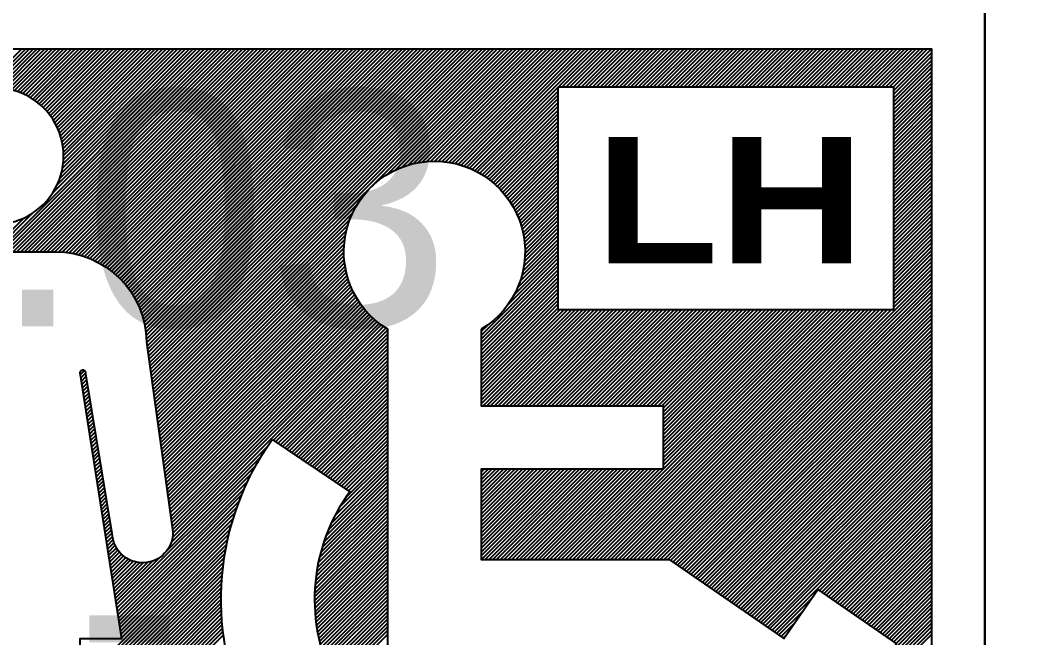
# Model space of a CAD drawing. Extents: x 15525 to 50715, y -3252 to 56414.
# Drawn here: x 31332 to 32632, y 8272 to 9069 of the extents above; entities that cross this region are included whole.
import ezdxf

# ---------------------------------------------------------------- set-up
doc = ezdxf.new("R2010")
doc.units = 0
doc.header["$MEASUREMENT"] = 0
doc.set_wipeout_variables(frame=1)
for name, color, linetype in [('A-Door', 252, 'CONTINUOUS'), ('A-Wall__Brick', 7, 'CONTINUOUS'), ('RM$', 7, 'CONTINUOUS'), ('RM$TXT', 4, 'CONTINUOUS')]:
    doc.layers.add(name, color=color, linetype=linetype)
doc.layers.add('A-Symbol-Toilet', color=7, linetype='CONTINUOUS', true_color=0x144fff)
doc.styles.add('Arial', font='arial.ttf')
doc.styles.add('MtXpl_Arial_Black', font='')
doc.styles.get('MtXpl_Arial_Black').set_extended_font_data('Arial Black')

# ---------------------------------------------------------------- blocks, each defined once
blk = doc.blocks.new('AB_T-Unisex-Acc_LH')
blk.add_wipeout([(0, 2380.6), (2981.7, 2380.6), (2981.7, 0), (0, 0)]).dxf.layer = 'A-Symbol-Toilet'
at = {"layer": 'A-Symbol-Toilet', "linetype": 'Continuous'}
for p, q in [((1218.7, 2307.7), (1291.6, 2380.6)), ((1225.2, 2307.1), (1298.7, 2380.6)), ((1233.1, 2307.9), (1305.8, 2380.6)), ((1240.5, 2308.2), (1312.9, 2380.6)), ((1246.8, 2003.4), (1624, 2380.6)), ((1247.5, 2308.1), (1319.9, 2380.6)), ((1253.9, 2003.4), (1631.1, 2380.6)), ((1254.1, 2307.7), (1327, 2380.6)), ((1260.4, 2306.9), (1334.1, 2380.6)), ((1261, 2003.4), (1638.1, 2380.6)), ((1266.5, 2305.9), (1341.1, 2380.6)), ((1268.1, 2003.4), (1645.2, 2380.6)), ((1272.3, 2304.6), (1348.2, 2380.6)), ((1275.1, 2003.4), (1652.3, 2380.6)), ((1277.8, 2303.1), (1355.3, 2380.6)), ((1282.2, 2003.4), (1659.3, 2380.6)), ((1283.2, 2301.4), (1362.4, 2380.6)), ((1288.4, 2299.6), (1369.4, 2380.6)), ((1289.3, 2003.4), (1666.4, 2380.6)), ((1293.4, 2297.5), (1376.5, 2380.6)), ((1296.3, 2003.4), (1673.5, 2380.6)), ((1298.2, 2295.2), (1383.6, 2380.6)), ((1302.9, 2292.8), (1390.6, 2380.6)), ((1303.4, 2003.4), (1680.6, 2380.6)), ((1307.4, 2290.2), (1397.7, 2380.6)), ((1310.5, 2003.4), (1687.6, 2380.6)), ((1311.7, 2287.5), (1404.8, 2380.6)), ((1315.9, 2284.6), (1411.9, 2380.6)), ((1317.6, 2003.4), (1694.7, 2380.6)), ((1320, 2281.6), (1418.9, 2380.6)), ((1323.9, 2278.5), (1426, 2380.6)), ((1324.6, 2003.4), (1701.8, 2380.6)), ((1327.6, 2275.2), (1433.1, 2380.6)), ((1331.3, 2271.7), (1440.1, 2380.6)), ((1331.7, 2003.4), (1708.8, 2380.6)), ((1334.8, 2268.1), (1447.2, 2380.6)), ((1338.1, 2264.4), (1454.3, 2380.6)), ((1338.8, 2003.4), (1715.9, 2380.6)), ((1341.3, 2260.6), (1461.4, 2380.6)), ((1344.4, 2256.6), (1468.4, 2380.6)), ((1345.8, 2003.4), (1723, 2380.6)), ((1347.3, 2252.4), (1475.5, 2380.6)), ((1348, 2111.7), (1616.9, 2380.6)), ((1350.1, 2248.1), (1482.6, 2380.6)), ((1352.7, 2243.7), (1489.6, 2380.6)), ((1352.9, 2003.4), (1730.1, 2380.6)), ((1355.2, 2239.1), (1496.7, 2380.6)), ((1357, 2127.8), (1609.8, 2380.6)), ((1357.5, 2234.3), (1503.8, 2380.6)), ((1359.6, 2229.4), (1510.8, 2380.6)), ((1359.9, 2003.3), (1737.1, 2380.6)), ((1361.6, 2224.2), (1517.9, 2380.6)), ((1361.9, 2139.7), (1602.8, 2380.6)), ((1363.3, 2218.9), (1525, 2380.6)), ((1364.9, 2213.4), (1532.1, 2380.6)), ((1365, 2149.9), (1595.7, 2380.6)), ((1366.3, 2207.7), (1539.1, 2380.6)), ((1366.6, 2003), (1744.2, 2380.6)), ((1367, 2158.9), (1588.6, 2380.6)), ((1367.4, 2201.8), (1546.2, 2380.6)), ((1368.2, 2195.5), (1553.3, 2380.6)), ((1368.2, 2167.2), (1581.6, 2380.6)), ((1368.8, 2189), (1560.3, 2380.6)), ((1368.8, 2174.9), (1574.5, 2380.6)), ((1369, 2182.2), (1567.4, 2380.6)), ((1373, 2002.4), (1751.3, 2380.6)), ((1379.3, 2001.5), (1758.3, 2380.6)), ((1385.3, 2000.5), (1765.4, 2380.6)), ((1391.2, 1999.3), (1772.5, 2380.6)), ((1396.9, 1997.9), (1779.6, 2380.6)), ((1402.4, 1996.4), (1786.6, 2380.6)), ((1407.7, 1994.6), (1793.7, 2380.6)), ((1413, 1992.8), (1800.8, 2380.6)), ((1418.1, 1990.8), (1807.8, 2380.6)), ((1423, 1988.7), (1814.9, 2380.6)), ((1427.8, 1986.4), (1822, 2380.6)), ((1432.5, 1984.1), (1829, 2380.6)), ((1437.1, 1981.6), (1836.1, 2380.6)), ((1441.6, 1979), (1843.2, 2380.6)), ((1445.9, 1976.2), (1850.3, 2380.6)), ((1450.1, 1973.4), (1857.3, 2380.6)), ((1454.3, 1970.5), (1864.4, 2380.6)), ((1458.3, 1967.4), (1871.5, 2380.6)), ((1462.2, 1964.2), (1878.5, 2380.6)), ((1466, 1961), (1885.6, 2380.6)), ((1469.7, 1957.6), (1892.7, 2380.6)), ((1473.3, 1954.1), (1899.8, 2380.6)), ((1476.8, 1950.5), (1906.8, 2380.6)), ((1480.2, 1946.9), (1913.9, 2380.6)), ((1483.4, 1943.1), (1921, 2380.6)), ((1486.6, 1939.2), (1928, 2380.6)), ((1489.7, 1935.2), (1935.1, 2380.6)), ((1492.6, 1931.1), (1942.2, 2380.6)), ((1495.5, 1926.8), (1949.3, 2380.6)), ((1498.2, 1922.5), (1956.3, 2380.6)), ((1500.9, 1918.1), (1963.4, 2380.6)), ((1503.4, 1913.5), (1970.5, 2380.6)), ((1505.8, 1908.8), (1977.5, 2380.6)), ((1508, 1904), (1984.6, 2380.6)), ((1510.2, 1899.1), (1991.7, 2380.6)), ((1512.2, 1894), (1998.8, 2380.6)), ((1514, 1888.8), (2005.8, 2380.6)), ((1515.8, 1883.4), (2012.9, 2380.6)), ((1517.3, 1877.9), (2020, 2380.6)), ((1518.7, 1872.3), (2027, 2380.6)), ((1520, 1866.4), (2034.1, 2380.6)), ((1521, 1860.4), (2041.2, 2380.6)), ((1521.9, 1854.2), (2048.3, 2380.6)), ((1522.5, 1847.8), (2055.3, 2380.6)), ((1522.9, 1841.1), (2062.4, 2380.6)), ((1523.2, 1834.3), (2069.5, 2380.6)), ((1524.1, 1828.1), (2076.5, 2380.6)), ((1524.9, 1821.9), (2083.6, 2380.6)), ((1525.8, 1815.7), (2090.7, 2380.6)), ((1526.7, 1809.5), (2097.7, 2380.6)), ((1527.5, 1803.3), (2104.8, 2380.6)), ((1528.4, 1797.1), (2111.9, 2380.6)), ((1529.3, 1790.9), (2119, 2380.6)), ((1530.1, 1784.7), (2126, 2380.6)), ((1531, 1778.5), (2133.1, 2380.6)), ((1531.9, 1772.3), (2140.2, 2380.6)), ((1532.7, 1766.1), (2147.2, 2380.6)), ((1533.6, 1759.9), (2154.3, 2380.6)), ((1534.4, 1753.6), (2161.4, 2380.6)), ((1535.3, 1747.4), (2168.5, 2380.6)), ((1536.2, 1741.2), (2175.5, 2380.6)), ((1537, 1735), (2182.6, 2380.6)), ((1537.9, 1728.8), (2189.7, 2380.6)), ((1538.8, 1722.6), (2196.7, 2380.6)), ((1970.5, 2147.3), (2203.8, 2380.6)), ((1985.9, 2155.6), (2210.9, 2380.6)), ((1998.3, 2160.9), (2218, 2380.6)), ((2009, 2164.6), (2225, 2380.6)), ((2018.8, 2167.2), (2232.1, 2380.6)), ((2027.7, 2169.2), (2239.2, 2380.6)), ((2036.1, 2170.5), (2246.2, 2380.6)), ((2044.1, 2171.3), (2253.3, 2380.6)), ((2051.6, 2171.8), (2260.4, 2380.6)), ((2058.8, 2171.9), (2267.5, 2380.6)), ((2065.7, 2171.8), (2274.5, 2380.6)), ((2072.3, 2171.3), (2281.6, 2380.6)), ((2078.7, 2170.7), (2288.7, 2380.6)), ((2084.9, 2169.8), (2295.7, 2380.6)), ((2090.9, 2168.7), (2302.8, 2380.6)), ((2096.7, 2167.5), (2309.9, 2380.6)), ((2102.4, 2166), (2317, 2380.6)), ((2107.9, 2164.4), (2324, 2380.6)), ((2113.2, 2162.7), (2331.1, 2380.6)), ((2118.4, 2160.8), (2338.2, 2380.6)), ((2123.4, 2158.8), (2345.2, 2380.6)), ((2128.3, 2156.6), (2352.3, 2380.6)), ((2288.7, 2309.9), (2359.4, 2380.6)), ((2295.7, 2309.9), (2366.4, 2380.6)), ((2302.8, 2309.9), (2373.5, 2380.6)), ((2309.9, 2309.9), (2380.6, 2380.6)), ((2317, 2309.9), (2387.7, 2380.6)), ((2324, 2309.9), (2394.7, 2380.6)), ((2331.1, 2309.9), (2401.8, 2380.6)), ((2338.2, 2309.9), (2408.9, 2380.6)), ((2345.2, 2309.9), (2415.9, 2380.6)), ((2352.3, 2309.9), (2423, 2380.6)), ((2359.4, 2309.9), (2430.1, 2380.6)), ((2366.5, 2309.9), (2437.2, 2380.6)), ((2373.5, 2309.9), (2444.2, 2380.6)), ((2380.6, 2309.9), (2451.3, 2380.6)), ((2387.7, 2309.9), (2458.4, 2380.6)), ((2394.7, 2309.9), (2465.4, 2380.6)), ((2401.8, 2309.9), (2472.5, 2380.6)), ((2408.9, 2309.9), (2479.6, 2380.6)), ((2416, 2309.9), (2486.7, 2380.6)), ((2423, 2309.9), (2493.7, 2380.6)), ((2430.1, 2309.9), (2500.8, 2380.6)), ((2437.2, 2309.9), (2507.9, 2380.6)), ((2444.2, 2309.9), (2514.9, 2380.6)), ((2451.3, 2309.9), (2522, 2380.6)), ((2458.4, 2309.9), (2529.1, 2380.6)), ((2465.4, 2309.9), (2536.2, 2380.6)), ((2472.5, 2309.9), (2543.2, 2380.6)), ((2479.6, 2309.9), (2550.3, 2380.6)), ((2486.7, 2309.9), (2557.4, 2380.6)), ((2493.7, 2309.9), (2564.4, 2380.6)), ((2500.8, 2309.9), (2571.5, 2380.6)), ((2507.9, 2309.9), (2578.6, 2380.6)), ((2514.9, 2309.9), (2585.7, 2380.6)), ((2522, 2309.9), (2592.7, 2380.6)), ((2529.1, 2309.9), (2599.8, 2380.6)), ((2536.2, 2309.9), (2606.9, 2380.6)), ((2543.2, 2309.9), (2613.9, 2380.6)), ((2550.3, 2309.9), (2621, 2380.6)), ((2557.4, 2309.9), (2628.1, 2380.6)), ((2564.4, 2309.9), (2635.1, 2380.6)), ((2571.5, 2309.9), (2642.2, 2380.6)), ((2578.6, 2309.9), (2649.3, 2380.6)), ((2585.7, 2309.9), (2656.4, 2380.6)), ((2592.7, 2309.9), (2663.4, 2380.6)), ((2599.8, 2309.9), (2670.5, 2380.6)), ((2606.9, 2309.9), (2677.6, 2380.6)), ((2613.9, 2309.9), (2684.6, 2380.6)), ((2621, 2309.9), (2691.7, 2380.6)), ((2628.1, 2309.9), (2698.8, 2380.6)), ((2635.2, 2309.9), (2705.9, 2380.6)), ((2642.2, 2309.9), (2712.9, 2380.6)), ((2649.3, 2309.9), (2720, 2380.6)), ((2656.4, 2309.9), (2727.1, 2380.6)), ((2663.4, 2309.9), (2734.1, 2380.6)), ((2670.5, 2309.9), (2741.2, 2380.6)), ((2677.6, 2309.9), (2748.3, 2380.6)), ((2684.7, 2309.9), (2755.4, 2380.6)), ((2691.7, 2309.9), (2762.4, 2380.6)), ((2698.8, 2309.9), (2769.5, 2380.6)), ((2705.9, 2309.9), (2776.6, 2380.6)), ((2712.9, 2309.9), (2783.6, 2380.6)), ((2720, 2309.9), (2790.7, 2380.6)), ((2727.1, 2309.9), (2797.8, 2380.6)), ((2734.1, 2309.9), (2804.9, 2380.6)), ((2741.2, 2309.9), (2811.9, 2380.6)), ((2748.3, 2309.9), (2819, 2380.6)), ((2755.4, 2309.9), (2826.1, 2380.6)), ((2762.4, 2309.9), (2833.1, 2380.6)), ((2769.5, 2309.9), (2840.2, 2380.6)), ((2776.6, 2309.9), (2847.3, 2380.6)), ((2783.6, 2309.9), (2854.4, 2380.6)), ((2790.7, 2309.9), (2861.4, 2380.6)), ((2797.8, 2309.9), (2868.5, 2380.6)), ((2804.9, 2309.9), (2875.6, 2380.6)), ((2811.9, 2309.9), (2882.6, 2380.6)), ((2819, 2309.9), (2889.7, 2380.6)), ((2826.1, 2309.9), (2896.8, 2380.6)), ((2833.1, 2309.9), (2903.9, 2380.6)), ((2840.2, 2309.9), (2910.9, 2380.6)), ((2847.3, 2309.9), (2918, 2380.6)), ((2854.4, 2309.9), (2925.1, 2380.6)), ((2861.4, 2309.9), (2932.1, 2380.6)), ((2868.5, 2309.9), (2939.2, 2380.6)), ((2875.6, 2309.9), (2946.3, 2380.6)), ((2882.6, 2309.9), (2953.3, 2380.6)), ((2889.7, 2309.9), (2960.4, 2380.6)), ((2896.8, 2309.9), (2967.5, 2380.6)), ((2903.9, 2309.9), (2974.6, 2380.6)), ((2910.9, 2309.9), (2981.6, 2380.6)), ((2911, 2302.8), (2981.7, 2373.5)), ((2911, 2295.8), (2981.7, 2366.5)), ((2911, 2288.7), (2981.7, 2359.4)), ((2911, 2281.6), (2981.7, 2352.3)), ((2911, 2274.6), (2981.7, 2345.3)), ((2911, 2267.5), (2981.7, 2338.2)), ((2911, 2260.4), (2981.7, 2331.1)), ((2911, 2253.3), (2981.7, 2324.1)), ((2133.1, 2154.3), (2288.3, 2309.5)), ((2911, 2246.3), (2981.7, 2317)), ((2911, 2239.2), (2981.7, 2309.9)), ((2137.8, 2151.9), (2288.3, 2302.4)), ((2142.3, 2149.4), (2288.3, 2295.3)), ((2146.8, 2146.8), (2288.3, 2288.3)), ((2911, 2232.1), (2981.7, 2302.8)), ((2911, 2225.1), (2981.7, 2295.8)), ((2911, 2218), (2981.7, 2288.7)), ((2151.1, 2144), (2288.3, 2281.2)), ((2155.3, 2141.1), (2288.3, 2274.1)), ((2159.4, 2138.1), (2288.3, 2267.1)), ((2911, 2210.9), (2981.7, 2281.6)), ((2911, 2203.8), (2981.7, 2274.6)), ((2911, 2196.8), (2981.7, 2267.5)), ((2163.3, 2135.1), (2288.3, 2260)), ((2167.2, 2131.9), (2288.3, 2252.9)), ((2911, 2189.7), (2981.7, 2260.4)), ((2911, 2182.6), (2981.7, 2253.3)), ((2171, 2128.6), (2288.3, 2245.8)), ((2174.6, 2125.1), (2288.3, 2238.8)), ((2178.2, 2121.6), (2288.3, 2231.7)), ((2911, 2175.6), (2981.7, 2246.3)), ((2911, 2168.5), (2981.7, 2239.2)), ((2911, 2161.4), (2981.7, 2232.1)), ((2181.7, 2118), (2288.3, 2224.6)), ((2185, 2114.3), (2288.3, 2217.6)), ((2188.2, 2110.5), (2288.3, 2210.5)), ((2911, 2154.4), (2981.7, 2225.1)), ((2911, 2147.3), (2981.7, 2218)), ((2911, 2140.2), (2981.7, 2210.9)), ((2191.4, 2106.5), (2288.3, 2203.4)), ((2194.4, 2102.5), (2288.3, 2196.3)), ((2911, 2133.1), (2981.7, 2203.8)), ((2911, 2126.1), (2981.7, 2196.8)), ((2197.3, 2098.3), (2288.3, 2189.3)), ((2200.1, 2094.1), (2288.3, 2182.2)), ((2202.8, 2089.7), (2288.3, 2175.1)), ((2911, 2119), (2981.7, 2189.7)), ((2911, 2111.9), (2981.7, 2182.6)), ((2911, 2104.9), (2981.7, 2175.6)), ((2205.4, 2085.2), (2288.3, 2168.1)), ((2207.9, 2080.6), (2288.3, 2161)), ((2210.2, 2075.9), (2288.3, 2153.9)), ((2911, 2097.8), (2981.7, 2168.5)), ((2911, 2090.7), (2981.7, 2161.4)), ((2911, 2083.6), (2981.7, 2154.3)), ((2212.4, 2071), (2288.3, 2146.8)), ((2214.5, 2066), (2288.3, 2139.8)), ((2911, 2076.6), (2981.7, 2147.3)), ((2911, 2069.5), (2981.7, 2140.2)), ((2216.5, 2060.9), (2288.3, 2132.7)), ((2218.3, 2055.6), (2288.3, 2125.6)), ((2219.9, 2050.2), (2288.3, 2118.6)), ((2911, 2062.4), (2981.7, 2133.1)), ((2911, 2055.4), (2981.7, 2126.1)), ((2911, 2048.3), (2981.7, 2119)), ((2221.4, 2044.7), (2288.3, 2111.5)), ((2222.8, 2038.9), (2288.3, 2104.4)), ((2223.9, 2033), (2288.3, 2097.3)), ((2911, 2041.2), (2981.7, 2111.9)), ((2911, 2034.1), (2981.7, 2104.8)), ((2911, 2027.1), (2981.7, 2097.8)), ((1539.6, 1716.4), (1914.5, 2091.3)), ((2224.9, 2026.9), (2288.3, 2090.3)), ((2225.7, 2020.6), (2288.3, 2083.2)), ((2911, 2020), (2981.7, 2090.7)), ((2911, 2012.9), (2981.7, 2083.6)), ((1232.7, 2003.4), (1296, 2066.8)), ((1239.8, 2003.4), (1312.1, 2075.8)), ((1540.5, 1710.2), (1906.2, 2075.9)), ((1541.4, 1704), (1900.9, 2063.5)), ((2226.2, 2014.1), (2288.3, 2076.1)), ((2226.5, 2007.3), (2288.3, 2069.1)), ((2226.5, 2000.2), (2288.3, 2062)), ((2911, 2005.9), (2981.7, 2076.6)), ((2911, 1998.8), (2981.7, 2069.5)), ((2911, 1991.7), (2981.7, 2062.4)), ((1542.2, 1697.8), (1897.2, 2052.8)), ((1543.1, 1691.6), (1894.5, 2043)), ((2225.5, 1985.1), (2288.3, 2047.9)), ((2226.2, 1992.8), (2288.3, 2054.9)), ((2911, 1984.6), (2981.7, 2055.4)), ((2911, 1977.6), (2981.7, 2048.3)), ((2911, 1970.5), (2981.7, 2041.2)), ((1543.9, 1685.4), (1892.6, 2034.1)), ((1544.8, 1679.2), (1891.3, 2025.7)), ((2220.5, 1958.8), (2288.3, 2026.6)), ((2222.8, 1968.2), (2288.3, 2033.7)), ((2224.4, 1976.9), (2288.3, 2040.8)), ((2911, 1963.4), (2981.7, 2034.1)), ((2911, 1956.4), (2981.7, 2027.1)), ((1545.7, 1672.9), (1890.4, 2017.7)), ((1546.5, 1666.7), (1890, 2010.2)), ((2206.1, 1923.3), (2288.3, 2005.4)), ((2212.8, 1937), (2288.3, 2012.5)), ((2217.3, 1948.6), (2288.3, 2019.6)), ((2911, 1949.3), (2981.7, 2020)), ((2911, 1942.2), (2981.7, 2012.9)), ((2911, 1935.1), (2981.7, 2005.9)), ((1547.4, 1660.5), (1889.9, 2003)), ((1548.3, 1654.3), (1890, 1996.1)), ((1549.1, 1648.1), (1890.4, 1989.4)), ((2145, 1848), (2288.3, 1991.3)), ((2193.9, 1904), (2288.3, 1998.4)), ((2911, 1928.1), (2981.7, 1998.8)), ((2911, 1921), (2981.7, 1991.7)), ((1550, 1641.9), (1891.1, 1983)), ((1550.9, 1635.7), (1892, 1976.8)), ((1551.7, 1629.5), (1893.1, 1970.8)), ((2145, 1841), (2288.3, 1984.2)), ((2145, 1833.9), (2288.3, 1977.1)), ((2145, 1826.8), (2288.3, 1970.1)), ((2911, 1913.9), (2981.7, 1984.6)), ((2911, 1906.9), (2981.7, 1977.6)), ((2911, 1899.8), (2981.7, 1970.5)), ((1552.6, 1623.3), (1894.3, 1965)), ((1553.4, 1617.1), (1895.8, 1959.4)), ((1554.3, 1610.9), (1897.3, 1953.9)), ((1555.2, 1604.7), (1899.1, 1948.6)), ((2145, 1819.8), (2288.3, 1963)), ((2145, 1812.7), (2288.3, 1955.9)), ((2145, 1805.6), (2288.3, 1948.9)), ((2449.5, 1431.3), (2981.7, 1963.4)), ((2456.6, 1431.3), (2981.7, 1956.4)), ((2463.6, 1431.3), (2981.7, 1949.3)), ((1556, 1598.5), (1901, 1943.4)), ((1556.9, 1592.2), (1903, 1938.4)), ((1557.8, 1586), (1905.2, 1933.4)), ((1558.6, 1579.8), (1907.4, 1928.7)), ((2145, 1798.6), (2288.3, 1941.8)), ((2145, 1791.5), (2288.3, 1934.7)), ((2470.7, 1431.3), (2981.7, 1942.2)), ((2477.8, 1431.3), (2981.7, 1935.1)), ((1559.5, 1573.6), (1909.9, 1924)), ((1560.3, 1567.4), (1912.4, 1919.5)), ((1561.2, 1561.2), (1915, 1915)), ((1562.1, 1555), (1917.8, 1910.7)), ((2145, 1784.4), (2288.3, 1927.6)), ((2145, 1777.3), (2288.3, 1920.6)), ((2145, 1770.3), (2288.3, 1913.5)), ((2484.8, 1431.3), (2981.7, 1928.1)), ((2491.9, 1431.3), (2981.7, 1921)), ((2496.9, 1429.2), (2981.7, 1913.9)), ((1562.9, 1548.8), (1920.7, 1906.5)), ((1563.8, 1542.6), (1923.6, 1902.4)), ((1564.7, 1536.4), (1926.7, 1898.4)), ((1565.5, 1530.2), (1929.9, 1894.6)), ((2145, 1763.2), (2288.3, 1906.4)), ((2145, 1756.1), (2288.3, 1899.4)), ((2145, 1749.1), (2291.3, 1895.3)), ((2145, 1742), (2298.3, 1895.3)), ((2145, 1734.9), (2305.4, 1895.3)), ((2145, 1727.8), (2312.5, 1895.3)), ((2145, 1720.8), (2319.6, 1895.3)), ((2148.5, 1717.2), (2326.6, 1895.3)), ((2155.6, 1717.2), (2333.7, 1895.3)), ((2162.6, 1717.2), (2340.8, 1895.3)), ((2169.7, 1717.2), (2347.8, 1895.3)), ((2176.8, 1717.2), (2354.9, 1895.3)), ((2183.9, 1717.2), (2362, 1895.3)), ((2190.9, 1717.2), (2369.1, 1895.3)), ((2198, 1717.2), (2376.1, 1895.3)), ((2205.1, 1717.2), (2383.2, 1895.3)), ((2212.1, 1717.2), (2390.3, 1895.3)), ((2219.2, 1717.2), (2397.3, 1895.3)), ((2226.3, 1717.2), (2404.4, 1895.3)), ((2233.4, 1717.2), (2411.5, 1895.3)), ((2240.4, 1717.2), (2418.5, 1895.3)), ((2247.5, 1717.2), (2425.6, 1895.3)), ((2254.6, 1717.2), (2432.7, 1895.3)), ((2261.6, 1717.2), (2439.8, 1895.3)), ((2268.7, 1717.2), (2446.8, 1895.3)), ((2275.8, 1717.2), (2453.9, 1895.3)), ((2282.9, 1717.2), (2461, 1895.3)), ((2289.9, 1717.2), (2468, 1895.3)), ((2297, 1717.2), (2475.1, 1895.3)), ((2304.1, 1717.2), (2482.2, 1895.3)), ((2311.1, 1717.2), (2489.3, 1895.3)), ((2318.2, 1717.2), (2496.3, 1895.3)), ((2322.2, 1431.3), (2786.2, 1895.3)), ((2325.3, 1717.2), (2503.4, 1895.3)), ((2329.3, 1431.3), (2793.3, 1895.3)), ((2332.4, 1717.2), (2510.5, 1895.3)), ((2336.3, 1431.3), (2800.4, 1895.3)), ((2339.4, 1717.2), (2517.5, 1895.3)), ((2343.4, 1431.3), (2807.5, 1895.3)), ((2346.5, 1717.2), (2524.6, 1895.3)), ((2350.5, 1431.3), (2814.5, 1895.3)), ((2353.6, 1717.2), (2531.7, 1895.3)), ((2357.6, 1431.3), (2821.6, 1895.3)), ((2360.6, 1717.2), (2538.8, 1895.3)), ((2364.6, 1431.3), (2828.7, 1895.3)), ((2367.7, 1717.2), (2545.8, 1895.3)), ((2371.7, 1431.3), (2835.7, 1895.3)), ((2374.8, 1717.2), (2552.9, 1895.3)), ((2378.8, 1431.3), (2842.8, 1895.3)), ((2381.9, 1717.2), (2560, 1895.3)), ((2385.8, 1431.3), (2849.9, 1895.3)), ((2388.9, 1717.2), (2567, 1895.3)), ((2392.9, 1431.3), (2857, 1895.3)), ((2396, 1717.2), (2574.1, 1895.3)), ((2400, 1431.3), (2864, 1895.3)), ((2403.1, 1717.2), (2581.2, 1895.3)), ((2407.1, 1431.3), (2871.1, 1895.3)), ((2410.1, 1717.2), (2588.3, 1895.3)), ((2414.1, 1431.3), (2878.2, 1895.3)), ((2417.2, 1717.2), (2595.3, 1895.3)), ((2421.2, 1431.3), (2885.2, 1895.3)), ((2424.3, 1717.2), (2602.4, 1895.3)), ((2428.3, 1431.3), (2892.3, 1895.3)), ((2431.3, 1717.2), (2609.5, 1895.3)), ((2435.3, 1431.3), (2899.4, 1895.3)), ((2438.4, 1717.2), (2616.5, 1895.3)), ((2442.4, 1431.3), (2906.5, 1895.3)), ((2445.5, 1717.2), (2623.6, 1895.3)), ((2452.6, 1717.2), (2630.7, 1895.3)), ((2459.6, 1717.2), (2637.8, 1895.3)), ((2466.7, 1717.2), (2644.8, 1895.3)), ((2473.8, 1717.2), (2651.9, 1895.3)), ((2480.8, 1717.2), (2659, 1895.3)), ((2483.2, 1712.5), (2666, 1895.3)), ((2483.2, 1705.4), (2673.1, 1895.3)), ((2483.2, 1698.3), (2680.2, 1895.3)), ((2483.2, 1691.2), (2687.3, 1895.3)), ((2483.2, 1684.2), (2694.3, 1895.3)), ((2483.2, 1677.1), (2701.4, 1895.3)), ((2483.2, 1670), (2708.5, 1895.3)), ((2483.2, 1663), (2715.5, 1895.3)), ((2483.2, 1655.9), (2722.6, 1895.3)), ((2483.2, 1648.8), (2729.7, 1895.3)), ((2483.2, 1641.8), (2736.7, 1895.3)), ((2483.2, 1634.7), (2743.8, 1895.3)), ((2483.2, 1627.6), (2750.9, 1895.3)), ((2483.2, 1620.5), (2758, 1895.3)), ((2483.2, 1613.5), (2765, 1895.3)), ((2483.2, 1606.4), (2772.1, 1895.3)), ((2483.2, 1599.3), (2779.2, 1895.3)), ((2501.1, 1426.3), (2981.7, 1906.9)), ((2505.3, 1423.4), (2981.7, 1899.8)), ((2509.5, 1420.5), (2981.7, 1892.7)), ((1566.4, 1524), (1933.2, 1890.8)), ((1567.3, 1517.8), (1936.6, 1887.1)), ((1568.1, 1511.5), (1940.1, 1883.6)), ((1569, 1505.3), (1943.8, 1880.1)), ((1569.8, 1499.1), (1947.5, 1876.8)), ((1570.7, 1492.9), (1951.3, 1873.5)), ((2513.7, 1417.7), (2981.7, 1885.6)), ((2517.9, 1414.8), (2981.7, 1878.6)), ((1571.4, 1472.4), (1963.4, 1864.5)), ((1571.6, 1486.7), (1955.3, 1870.4)), ((1572.1, 1480.2), (1959.3, 1867.4)), ((1758.7, 1652.7), (1967.7, 1861.6)), ((1763, 1649.8), (1971.3, 1858.2)), ((2145, 1855.1), (2157.8, 1867.9)), ((2522, 1411.9), (2981.7, 1871.5)), ((2526.2, 1409), (2981.7, 1864.4)), ((2530.4, 1406.1), (2981.7, 1857.4)), ((1767.2, 1647), (1971.3, 1851.1)), ((1771.4, 1644.1), (1971.3, 1844.1)), ((1775.7, 1641.3), (1971.3, 1837)), ((2534.6, 1403.2), (2981.7, 1850.3)), ((2538.8, 1400.3), (2981.7, 1843.2)), ((2543, 1397.4), (2981.7, 1836.1)), ((1779.9, 1638.5), (1971.3, 1829.9)), ((1784.1, 1635.6), (1971.3, 1822.9)), ((2547.1, 1394.5), (2981.7, 1829.1)), ((2551.3, 1391.7), (2981.7, 1822)), ((1788.3, 1632.8), (1971.3, 1815.8)), ((1792.6, 1629.9), (1971.3, 1808.7)), ((1796.8, 1627.1), (1971.3, 1801.6)), ((2555.5, 1388.8), (2981.7, 1814.9)), ((2559.7, 1385.9), (2981.7, 1807.9)), ((2563.9, 1383), (2981.7, 1800.8)), ((1399.7, 1774.5), (1407.7, 1782.5)), ((1801, 1624.3), (1971.3, 1794.6)), ((1805.3, 1621.4), (1971.3, 1787.5)), ((1809.5, 1618.6), (1971.3, 1780.4)), ((2568, 1380.1), (2981.7, 1793.7)), ((2572.2, 1377.2), (2981.7, 1786.6)), ((2576.4, 1374.3), (2981.7, 1779.6)), ((1400.7, 1768.4), (1410.5, 1778.2)), ((1401.7, 1762.3), (1411.2, 1771.9)), ((1402.6, 1756.2), (1412.2, 1765.8)), ((1813.7, 1615.7), (1971.3, 1773.4)), ((1818, 1612.9), (1971.3, 1766.3)), ((2580.6, 1371.4), (2981.7, 1772.5)), ((2584.8, 1368.6), (2981.7, 1765.4)), ((1403.6, 1750.1), (1413.3, 1759.7)), ((1404.6, 1744), (1414.3, 1753.7)), ((1405.5, 1737.9), (1415.3, 1747.6)), ((1406.5, 1731.7), (1416.3, 1741.5)), ((1822.2, 1610.1), (1971.3, 1759.2)), ((1826.4, 1607.2), (1971.3, 1752.1)), ((1830.7, 1604.4), (1971.3, 1745.1)), ((2589, 1365.7), (2981.7, 1758.4)), ((2593.1, 1362.8), (2981.7, 1751.3)), ((2597.3, 1359.9), (2981.7, 1744.2)), ((1407.4, 1725.6), (1417.3, 1735.5)), ((1408.4, 1719.5), (1418.3, 1729.4)), ((1409.4, 1713.4), (1419.3, 1723.3)), ((1834.9, 1601.5), (1971.3, 1738)), ((1839.1, 1598.7), (1971.3, 1730.9)), ((1843.3, 1595.9), (1971.3, 1723.9)), ((2601.5, 1357), (2981.7, 1737.2)), ((2605.7, 1354.1), (2981.7, 1730.1)), ((2609.9, 1351.2), (2981.7, 1723)), ((1410.3, 1707.3), (1420.3, 1717.3)), ((1411.3, 1701.2), (1421.3, 1711.2)), ((1412.2, 1695.1), (1422.3, 1705.1)), ((1847.6, 1593), (1971.3, 1716.8)), ((1851.8, 1590.2), (1971.3, 1709.7)), ((2614.1, 1348.3), (2981.7, 1715.9)), ((2618.2, 1345.5), (2981.7, 1708.9)), ((1413.2, 1689), (1423.3, 1699.1)), ((1414.2, 1682.9), (1424.3, 1693)), ((1415.1, 1676.8), (1425.3, 1686.9)), ((1856, 1587.3), (1971.3, 1702.6)), ((1860.3, 1584.5), (1971.3, 1695.6)), ((1864.5, 1581.7), (1971.3, 1688.5)), ((2622.4, 1342.6), (2981.7, 1701.8)), ((2626.6, 1339.7), (2981.7, 1694.7)), ((2630.8, 1336.8), (2981.7, 1687.7)), ((1416.1, 1670.6), (1426.3, 1680.9)), ((1417, 1664.5), (1427.3, 1674.8)), ((1418, 1658.4), (1428.3, 1668.8)), ((1868.7, 1578.8), (1971.3, 1681.4)), ((1873, 1576), (1971.3, 1674.4)), ((1877.2, 1573.1), (1971.3, 1667.3)), ((2635, 1333.9), (2981.7, 1680.6)), ((2639.2, 1331), (2981.7, 1673.5)), ((1419, 1652.3), (1429.3, 1662.7)), ((1419.9, 1646.2), (1430.3, 1656.6)), ((1420.9, 1640.1), (1431.4, 1650.6)), ((1881.4, 1570.3), (1971.3, 1660.2)), ((1885.6, 1567.5), (1971.3, 1653.1)), ((2643.3, 1328.1), (2981.7, 1666.4)), ((2647.5, 1325.2), (2981.7, 1659.4)), ((2651.7, 1322.3), (2981.7, 1652.3)), ((1421.9, 1634), (1432.4, 1644.5)), ((1422.8, 1627.9), (1433.4, 1638.4)), ((1423.8, 1621.8), (1434.4, 1632.4)), ((1568.9, 1462.9), (1747.7, 1641.7)), ((1889.9, 1564.6), (1971.3, 1646.1)), ((1894.1, 1561.8), (1971.3, 1639)), ((1898.3, 1558.9), (1971.3, 1631.9)), ((2655.9, 1319.5), (2981.7, 1645.2)), ((2660.1, 1316.6), (2981.7, 1638.2)), ((2664.3, 1313.7), (2981.7, 1631.1)), ((1424.7, 1615.7), (1435.4, 1626.3)), ((1425.7, 1609.5), (1436.4, 1620.2)), ((1426.7, 1603.4), (1437.4, 1614.2)), ((1560.8, 1447.6), (1735.5, 1622.3)), ((1872.8, 1512.2), (1971.3, 1610.7)), ((1881.3, 1527.8), (1971.3, 1617.8)), ((1893.2, 1546.7), (1971.3, 1624.9)), ((2668.4, 1310.8), (2981.7, 1624)), ((2672.6, 1307.9), (2981.7, 1616.9)), ((1427.6, 1597.3), (1438.4, 1608.1)), ((1428.6, 1591.2), (1439.4, 1602)), ((1429.5, 1585.1), (1440.4, 1596)), ((1467, 1346.8), (1725.8, 1605.6)), ((1860.8, 1486), (1971.3, 1596.6)), ((1866.2, 1498.5), (1971.3, 1603.6)), ((2145, 1593.5), (2150.8, 1599.3)), ((2145, 1586.4), (2157.9, 1599.3)), ((2145, 1579.3), (2165, 1599.3)), ((2145, 1572.3), (2172.1, 1599.3)), ((2145, 1565.2), (2179.1, 1599.3)), ((2145, 1558.1), (2186.2, 1599.3)), ((2145, 1551.1), (2193.3, 1599.3)), ((2145, 1544), (2200.3, 1599.3)), ((2145, 1536.9), (2207.4, 1599.3)), ((2145, 1529.9), (2214.5, 1599.3)), ((2145, 1522.8), (2221.6, 1599.3)), ((2145, 1515.7), (2228.6, 1599.3)), ((2145, 1508.6), (2235.7, 1599.3)), ((2145, 1501.6), (2242.8, 1599.3)), ((2145, 1494.5), (2249.8, 1599.3)), ((2145, 1487.4), (2256.9, 1599.3)), ((2145, 1480.4), (2264, 1599.3)), ((2145, 1473.3), (2271.1, 1599.3)), ((2145, 1466.2), (2278.1, 1599.3)), ((2145, 1459.1), (2285.2, 1599.3)), ((2145, 1452.1), (2292.3, 1599.3)), ((2145, 1445), (2299.3, 1599.3)), ((2145, 1437.9), (2306.4, 1599.3)), ((2145.4, 1431.3), (2313.5, 1599.3)), ((2152.5, 1431.3), (2320.6, 1599.3)), ((2159.6, 1431.3), (2327.6, 1599.3)), ((2166.6, 1431.3), (2334.7, 1599.3)), ((2173.7, 1431.3), (2341.8, 1599.3)), ((2180.8, 1431.3), (2348.8, 1599.3)), ((2187.9, 1431.3), (2355.9, 1599.3)), ((2194.9, 1431.3), (2363, 1599.3)), ((2202, 1431.3), (2370, 1599.3)), ((2209.1, 1431.3), (2377.1, 1599.3)), ((2216.1, 1431.3), (2384.2, 1599.3)), ((2223.2, 1431.3), (2391.3, 1599.3)), ((2230.3, 1431.3), (2398.3, 1599.3)), ((2237.4, 1431.3), (2405.4, 1599.3)), ((2244.4, 1431.3), (2412.5, 1599.3)), ((2251.5, 1431.3), (2419.5, 1599.3)), ((2258.6, 1431.3), (2426.6, 1599.3)), ((2265.6, 1431.3), (2433.7, 1599.3)), ((2272.7, 1431.3), (2440.8, 1599.3)), ((2279.8, 1431.3), (2447.8, 1599.3)), ((2286.9, 1431.3), (2454.9, 1599.3)), ((2293.9, 1431.3), (2462, 1599.3)), ((2301, 1431.3), (2469, 1599.3)), ((2308.1, 1431.3), (2476.1, 1599.3)), ((2315.1, 1431.3), (2483.2, 1599.3)), ((2676.8, 1305), (2981.7, 1609.9)), ((2681, 1302.1), (2981.7, 1602.8)), ((2685.2, 1299.2), (2981.7, 1595.7)), ((1430.5, 1579), (1441.4, 1589.9)), ((1431.5, 1572.9), (1442.4, 1583.8)), ((1432.4, 1566.8), (1443.4, 1577.8)), ((1468, 1340.7), (1717.8, 1590.5)), ((1469, 1334.6), (1711, 1576.6)), ((1849.3, 1453.3), (1971.3, 1575.4)), ((1852.5, 1463.6), (1971.3, 1582.4)), ((1856.3, 1474.4), (1971.3, 1589.5)), ((2689.4, 1296.4), (2981.7, 1588.7)), ((2773.5, 1373.5), (2981.7, 1581.6)), ((2777.7, 1370.6), (2981.7, 1574.5)), ((1433.4, 1560.7), (1444.4, 1571.7)), ((1434.4, 1554.6), (1445.4, 1565.6)), ((1435.3, 1548.4), (1446.4, 1559.6)), ((1469.9, 1328.5), (1705, 1563.6)), ((1842.2, 1425), (1971.3, 1554.2)), ((1844.2, 1434.1), (1971.3, 1561.2)), ((1846.5, 1443.5), (1971.3, 1568.3)), ((2781.9, 1367.7), (2981.7, 1567.4)), ((2786.1, 1364.8), (2981.7, 1560.4)), ((1436.3, 1542.3), (1447.4, 1553.5)), ((1437.2, 1536.2), (1448.4, 1547.4)), ((1438.2, 1530.1), (1449.4, 1541.4)), ((1470.9, 1322.4), (1699.8, 1551.3)), ((1471.8, 1316.3), (1695.2, 1539.7)), ((1839.2, 1407.9), (1971.3, 1540)), ((1840.6, 1416.3), (1971.3, 1547.1)), ((2790.3, 1361.9), (2981.7, 1553.3)), ((2794.5, 1359), (2981.7, 1546.2)), ((2798.6, 1356.1), (2981.7, 1539.2)), ((1439.2, 1524), (1450.5, 1535.3)), ((1440.1, 1517.9), (1451.5, 1529.2)), ((1441.1, 1511.8), (1452.5, 1523.2)), ((1442, 1505.7), (1453.5, 1517.1)), ((1472.8, 1310.2), (1691.1, 1528.5)), ((1473.8, 1304.1), (1687.5, 1517.8)), ((1836.4, 1383.9), (1971.3, 1518.8)), ((1837.1, 1391.7), (1971.3, 1525.9)), ((1838, 1399.6), (1971.3, 1532.9)), ((2802.8, 1353.3), (2981.7, 1532.1)), ((2807, 1350.4), (2981.7, 1525)), ((2811.2, 1347.5), (2981.7, 1517.9)), ((1443, 1499.6), (1454.5, 1511)), ((1444, 1493.5), (1455.5, 1505)), ((1444.9, 1487.4), (1456.5, 1498.9)), ((1474.7, 1298), (1684.2, 1507.4)), ((1835.6, 1368.9), (1971.3, 1504.7)), ((1835.9, 1376.3), (1971.3, 1511.7)), ((2815.4, 1344.6), (2981.7, 1510.9)), ((2819.6, 1341.7), (2981.7, 1503.8)), ((1445.9, 1481.2), (1457.5, 1492.8)), ((1446.8, 1475.1), (1458.5, 1486.8)), ((1447.8, 1469), (1459.5, 1480.7)), ((1475.7, 1291.8), (1681.2, 1497.4)), ((1476.6, 1285.7), (1678.5, 1487.6)), ((1835.4, 1361.6), (1971.3, 1497.6)), ((1835.4, 1354.6), (1971.3, 1490.5)), ((1835.5, 1347.6), (1971.3, 1483.4)), ((2823.7, 1338.8), (2981.7, 1496.7)), ((2827.9, 1335.9), (2981.7, 1489.7)), ((2832.1, 1333), (2981.7, 1482.6)), ((1399, 1201.1), (1676.2, 1478.2)), ((1399, 1194), (1674, 1469)), ((1448.8, 1462.9), (1460.1, 1474.2)), ((1449.7, 1456.8), (1461.2, 1468.3)), ((1450.7, 1450.7), (1462.8, 1462.8)), ((1835.8, 1340.8), (1971.3, 1476.4)), ((1836.2, 1334.1), (1971.3, 1469.3)), ((1836.7, 1327.6), (1971.3, 1462.2)), ((2836.3, 1330.2), (2981.7, 1475.5)), ((2840.5, 1327.3), (2981.7, 1468.5)), ((2844.7, 1324.4), (2981.7, 1461.4)), ((1399, 1186.9), (1672.1, 1460)), ((1399, 1179.8), (1670.4, 1451.2)), ((1399, 1172.8), (1668.8, 1442.6)), ((1451.7, 1444.6), (1464.9, 1457.8)), ((1452.6, 1438.5), (1467.3, 1453.2)), ((1453.6, 1432.4), (1470.1, 1448.9)), ((1454.5, 1426.3), (1473.2, 1444.9)), ((1837.3, 1321.1), (1971.3, 1455.2)), ((1838, 1314.8), (1971.3, 1448.1)), ((2848.8, 1321.5), (2981.7, 1454.3)), ((2853, 1318.6), (2981.7, 1447.2)), ((1399, 1165.7), (1667.5, 1434.2)), ((1399, 1158.6), (1666.3, 1425.9)), ((1455.5, 1420.1), (1476.6, 1441.2)), ((1456.5, 1414), (1480.3, 1437.9)), ((1457.4, 1407.9), (1484.4, 1434.9)), ((1458.4, 1401.8), (1488.8, 1432.2)), ((1459.3, 1395.7), (1493.5, 1429.9)), ((1460.3, 1389.6), (1498.7, 1428)), ((1461.3, 1383.5), (1504.3, 1426.5)), ((1462.2, 1377.4), (1510.4, 1425.5)), ((1463.2, 1371.3), (1517.2, 1425.3)), ((1464.2, 1365.2), (1525, 1426)), ((1465.1, 1359), (1534.5, 1428.4)), ((1466.1, 1352.9), (1549.8, 1436.6)), ((1838.9, 1308.5), (1971.3, 1441)), ((1839.8, 1302.4), (1971.3, 1433.9)), ((1840.9, 1296.4), (1971.3, 1426.9)), ((2857.2, 1315.7), (2981.7, 1440.2)), ((2861.4, 1312.8), (2981.7, 1433.1)), ((2865.6, 1309.9), (2981.7, 1426)), ((1399, 1151.6), (1665.3, 1417.8)), ((1399, 1144.5), (1664.4, 1409.8)), ((1842, 1290.4), (1971.3, 1419.8)), ((1843.2, 1284.6), (1971.3, 1412.7)), ((1844.5, 1278.8), (1971.3, 1405.7)), ((2869.8, 1307), (2981.7, 1419)), ((2873.9, 1304.2), (2981.7, 1411.9)), ((2878.1, 1301.3), (2981.7, 1404.8)), ((1399, 1137.4), (1663.7, 1402)), ((1399, 1130.3), (1663, 1394.3)), ((1399, 1123.3), (1662.5, 1386.8)), ((1845.9, 1273.2), (1971.3, 1398.6)), ((1847.4, 1267.6), (1971.3, 1391.5)), ((2882.3, 1298.4), (2981.7, 1397.7)), ((2886.5, 1295.5), (2981.7, 1390.7)), ((1399, 1116.2), (1662.2, 1379.3)), ((1399, 1109.1), (1661.9, 1372)), ((1849, 1262.1), (1971.3, 1384.4)), ((1850.6, 1256.6), (1971.3, 1377.4)), ((1852.3, 1251.3), (1971.3, 1370.3)), ((2890.7, 1292.6), (2981.7, 1383.6)), ((2894.9, 1289.7), (2981.7, 1376.5)), ((2899, 1286.8), (2981.7, 1369.5)), ((1399, 1102.1), (1661.7, 1364.8)), ((1399, 1095), (1661.7, 1357.6)), ((1399, 1087.9), (1661.7, 1350.6)), ((1854.1, 1246), (1971.3, 1363.2)), ((1855.9, 1240.7), (1971.3, 1356.2)), ((1857.9, 1235.6), (1971.3, 1349.1)), ((2693.5, 1293.5), (2758.4, 1358.3)), ((2903.2, 1283.9), (2981.7, 1362.4)), ((2907.4, 1281.1), (2981.7, 1355.3)), ((2911.6, 1278.2), (2981.7, 1348.2)), ((1399, 1080.8), (1661.9, 1343.7)), ((1399, 1073.8), (1662.1, 1336.8)), ((1399, 1066.7), (1662.4, 1330.1)), ((1859.8, 1230.5), (1971.3, 1342)), ((1861.9, 1225.5), (1971.3, 1334.9)), ((2697.7, 1290.6), (2742.6, 1335.5)), ((2905.4, 1257.9), (2981.7, 1334.1)), ((2915.8, 1275.3), (2981.7, 1341.2)), ((1399, 1059.6), (1662.8, 1323.4)), ((1399, 1052.6), (1663.3, 1316.8)), ((1864, 1220.6), (1971.3, 1327.9)), ((1866.2, 1215.7), (1971.3, 1320.8)), ((1868.5, 1210.9), (1971.3, 1313.7)), ((2701.9, 1287.7), (2726.9, 1312.7)), ((2858.1, 1189.4), (2981.7, 1312.9)), ((2873.9, 1212.2), (2981.7, 1320)), ((2889.7, 1235), (2981.7, 1327)), ((1399, 1045.5), (1663.8, 1310.3)), ((1399, 1038.4), (1664.5, 1303.8)), ((1399, 1031.3), (1665.2, 1297.5)), ((1870.8, 1206.1), (1971.3, 1306.7)), ((1873.2, 1201.4), (1971.3, 1299.6)), ((1875.6, 1196.8), (1971.3, 1292.5)), ((2826.6, 1143.7), (2981.7, 1298.7)), ((2842.4, 1166.5), (2981.7, 1305.8)), ((1399, 1024.3), (1665.9, 1291.2)), ((2706.1, 1284.8), (2711.1, 1289.8)), ((2810.8, 1120.9), (2981.7, 1291.7))]:
    blk.add_line(p, q, dxfattribs=at)
at = {"layer": 'A-Symbol-Toilet'}
for points in [[(0, 2380.6), (2981.7, 2380.6), (2981.7, 0), (0, 0)], [(2288.3, 2309.9), (2911, 2309.9), (2911, 1895.3), (2288.3, 1895.3)]]:
    blk.add_lwpolyline(points, close=True, dxfattribs=at)
for points in [[(2145, 1859.4), (2145, 1717.2), (2483.2, 1717.2), (2483.2, 1599.3), (2145, 1599.3), (2145, 1431.3), (2494, 1431.3), (2707.1, 1284.1), (2770.4, 1375.7), (2916.9, 1274.5), (2762.7, 1051.2), (2447.3, 1257.6), (1971.3, 1257.6), (1971.3, 1859.4, -3.598833)], [(1756.4, 1654.2), (1900.7, 1557.4, 1.039711), (2464.4, 1178.8), (2608.7, 1082, -1.026097)]]:
    blk.add_lwpolyline(points, format="xyb", close=True, dxfattribs=at)
blk.add_lwpolyline([(1262, 2003.4), (1353.9, 2003.4, -0.411921), (1523, 1835.6), (1572.1, 1482.9, -0.997621), (1459.6, 1479.8), (1410.5, 1776.5, 1.004432), (1399.1, 1778.5), (1476.9, 1284), (1399, 1284), (1399, 887, -0.703118), (1248.9, 887)], format="xyb", dxfattribs=at)
blk.add_arc((1242.3, 2181.5), 126.7, 261.8864, 98.1136, dxfattribs=at)
at = {"layer": 'A-Symbol-Toilet', "color": 7, "style": 'MtXpl_Arial_Black'}
blk.add_text('LH', height=235.01, dxfattribs=at).set_placement((2356.7, 1981.7))
blk = doc.blocks.new('ABus_T-Unisex-Acc_LH')
at = {"layer": 'A-Symbol-Toilet'}
blk.add_blockref('AB_T-Unisex-Acc_LH', (0, -14.1), dxfattribs=at)

msp = doc.modelspace()

# ---------------------------------------------------------------- linework, layer by layer
at = {"layer": 'A-Door', "color": 252}
msp.add_arc((30447.4, 7647.1), 920, 0, 90, dxfattribs=at)
at = {"layer": 'A-Wall__Brick'}
msp.add_line((32576.6, 7715.1), (32576.6, 10447.1), dxfattribs=at)

# ---------------------------------------------------------------- next in the draw order: block references
at = {"layer": 'A-Symbol-Toilet', "xscale": 0.6941657856748567, "yscale": 0.6941657856748567, "zscale": 0.6941657856748567}
msp.add_blockref('ABus_T-Unisex-Acc_LH', (30437.8, 7389), dxfattribs=at)

# ---------------------------------------------------------------- next in the draw order: linework, layer by layer
at = {"layer": 'RM$'}
msp.add_lwpolyline([(30369.6, 10447.1), (32576.6, 10447.1), (32576.6, 7715.1), (30369.6, 7715.1)], close=True, dxfattribs=at)

# ---------------------------------------------------------------- next in the draw order: texts
at = {"layer": 'RM$TXT', "char_height": 304.8, "attachment_point": 8, "style": 'Arial'}
for s, insert in [('316^M^JUTIL/BUILD^M^JUT/CLEANER^M^J4.17^M^J-^M^J-^M^J', (33375.6, 7868.5)), ('315^M^JUTIL/BUILD^M^JT-USL-GNT^M^J6.03^M^J-^M^J-^M^J', (31473.1, 7657.5))]:
    msp.add_mtext(s, dxfattribs=dict(at, insert=insert))

doc.saveas('drawing.dxf')
